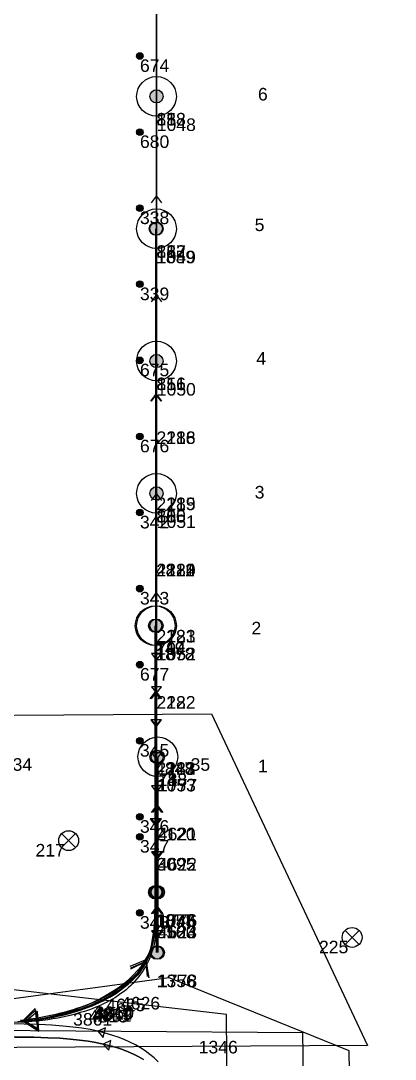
# Model space of a CAD drawing. Header units: millimetres. Extents: x 1508 to 209369, y 3688 to 146097.
# Drawn here: x 178996 to 184650, y 57807 to 73503 of the extents above; entities that cross this region are included whole.
import ezdxf

# ---------------------------------------------------------------- set-up
doc = ezdxf.new("R2010")
doc.units = ezdxf.units.MM
for name, color, linetype, true_color in [('Ndc8_Activity_DuiGao_Erceng', 1, 'Continuous', 0xff0000), ('Ndc8_Activity_DuiGao_ErcengID', 1, 'Continuous', 0xff0000), ('Ndc8_Activity_DuiGao_Sanceng', 1, 'Continuous', 0xff0000), ('Ndc8_Activity_DuiGao_SancengID', 1, 'Continuous', 0xff0000), ('Ndc8_Activity_DuiGao_Yiceng', 1, 'Continuous', 0xff0000), ('Ndc8_Activity_DuiGao_YicengID', 1, 'Continuous', 0xff0000), ('Ndc8_Cluster', 7, 'Continuous', 0x808000), ('Ndc8_Point', 7, 'Continuous', 0x000080), ('Ndc8_PointID', 7, 'Continuous', 0x000080), ('Ndc8_Reflector', 7, 'Continuous', 0x008000), ('Ndc8_ReflectorID', 7, 'Continuous', 0x008000), ('Ndc8_SD2_Bwd_AutoLoadEnabled', 7, 'Continuous', 0x0080c0), ('Ndc8_SD2_Bwd_AutoLoadEnabledID', 7, 'Continuous', 0x0080c0), ('Ndc8_SD2_Bwd_LoadOperation', 5, 'Continuous', 0x0000ff), ('Ndc8_SD2_Bwd_LoadOperationID', 5, 'Continuous', 0x0000ff), ('Ndc8_SD2_Bwd_NoForkAutoAdjust', 5, 'Continuous', 0x0000ff), ('Ndc8_SD2_Bwd_NoForkAutoAdjustID', 5, 'Continuous', 0x0000ff), ('Ndc8_SD2_Fwd_CurveLeft', 7, 'Continuous', 0xff80c0), ('Ndc8_SD2_Fwd_NoForkAutoAdjust', 5, 'Continuous', 0x0000ff), ('Ndc8_SD2_Fwd_NoForkAutoAdjustID', 5, 'Continuous', 0x0000ff), ('Ndc8_SD2_JiangCha', 5, 'Continuous', 0x0000ff), ('Ndc8_SD2_JiangChaID', 5, 'Continuous', 0x0000ff), ('Ndc8_SD2_Reverse', 5, 'Continuous', 0x0000ff), ('Ndc8_Spot', 1, 'Continuous', 0xff0000), ('Ndc8_SpotID', 1, 'Continuous', 0xff0000), ('Ndc8_Text', 7, 'Continuous', 0x000000)]:
    doc.layers.add(name, color=color, linetype=linetype, true_color=true_color)
doc.styles.add('Ndc8Style', font='arial.ttf', dxfattribs={"height": 0.2})

msp = doc.modelspace()

# ---------------------------------------------------------------- hatches: boundary and pattern name
at = {"layer": 'Ndc8_Point'}
h = msp.add_hatch(color=256, dxfattribs=at)
edge = h.paths.add_edge_path(flags=0)
edge.add_arc((181045, 72360), 100, 0, 360)
h = msp.add_hatch(color=256, dxfattribs=at)
edge = h.paths.add_edge_path(flags=0)
edge.add_arc((181035, 70360), 100, 0, 360)
h = msp.add_hatch(color=256, dxfattribs=at)
edge = h.paths.add_edge_path(flags=0)
edge.add_arc((181045, 70360), 100, 0, 360)
h = msp.add_hatch(color=256, dxfattribs=at)
edge = h.paths.add_edge_path(flags=0)
edge.add_arc((181045, 68360), 100, 0, 360)
h = msp.add_hatch(color=256, dxfattribs=at)
edge = h.paths.add_edge_path(flags=0)
edge.add_arc((181045, 66360), 100, 0, 360)
h = msp.add_hatch(color=256, dxfattribs=at)
edge = h.paths.add_edge_path(flags=0)
edge.add_arc((181025, 64360), 100, 0, 360)
h = msp.add_hatch(color=256, dxfattribs=at)
edge = h.paths.add_edge_path(flags=0)
edge.add_arc((181045, 64360), 100, 0, 360)
h = msp.add_hatch(color=256, dxfattribs=at)
edge = h.paths.add_edge_path(flags=0)
edge.add_arc((181045, 62378), 100, 0, 360)
h = msp.add_hatch(color=256, dxfattribs=at)
edge = h.paths.add_edge_path(flags=0)
edge.add_arc((181065, 62378), 100, 0, 360)
h = msp.add_hatch(color=256, dxfattribs=at)
edge = h.paths.add_edge_path(flags=0)
edge.add_arc((181025, 60331), 100, 0, 360)
h = msp.add_hatch(color=256, dxfattribs=at)
edge = h.paths.add_edge_path(flags=0)
edge.add_arc((181035, 60331), 100, 0, 360)
h = msp.add_hatch(color=256, dxfattribs=at)
edge = h.paths.add_edge_path(flags=0)
edge.add_arc((181045, 60331), 100, 0, 360)
h = msp.add_hatch(color=256, dxfattribs=at)
edge = h.paths.add_edge_path(flags=0)
edge.add_arc((181065, 60331), 100, 0, 360)
h = msp.add_hatch(color=256, dxfattribs=at)
edge = h.paths.add_edge_path(flags=0)
edge.add_arc((181045, 59419), 100, 0, 360)
h = msp.add_hatch(color=256, dxfattribs=at)
edge = h.paths.add_edge_path(flags=0)
edge.add_arc((181065, 59419), 100, 0, 360)
at = {"layer": 'Ndc8_Spot'}
h = msp.add_hatch(color=256, dxfattribs=at)
edge = h.paths.add_edge_path(flags=0)
edge.add_arc((180795, 72970), 50, 0, 360)
h = msp.add_hatch(color=256, dxfattribs=at)
edge = h.paths.add_edge_path(flags=0)
edge.add_arc((180795, 71820), 50, 0, 360)
h = msp.add_hatch(color=256, dxfattribs=at)
edge = h.paths.add_edge_path(flags=0)
edge.add_arc((180795, 70670), 50, 0, 360)
h = msp.add_hatch(color=256, dxfattribs=at)
edge = h.paths.add_edge_path(flags=0)
edge.add_arc((180795, 69520), 50, 0, 360)
h = msp.add_hatch(color=256, dxfattribs=at)
edge = h.paths.add_edge_path(flags=0)
edge.add_arc((180795, 68370), 50, 0, 360)
h = msp.add_hatch(color=256, dxfattribs=at)
edge = h.paths.add_edge_path(flags=0)
edge.add_arc((180795, 67220), 50, 0, 360)
h = msp.add_hatch(color=256, dxfattribs=at)
edge = h.paths.add_edge_path(flags=0)
edge.add_arc((180795, 66070), 50, 0, 360)
h = msp.add_hatch(color=256, dxfattribs=at)
edge = h.paths.add_edge_path(flags=0)
edge.add_arc((180795, 64920), 50, 0, 360)
h = msp.add_hatch(color=256, dxfattribs=at)
edge = h.paths.add_edge_path(flags=0)
edge.add_arc((180795, 63770), 50, 0, 360)
h = msp.add_hatch(color=256, dxfattribs=at)
edge = h.paths.add_edge_path(flags=0)
edge.add_arc((180795, 62620), 50, 0, 360)
h = msp.add_hatch(color=256, dxfattribs=at)
edge = h.paths.add_edge_path(flags=0)
edge.add_arc((180795, 61470), 50, 0, 360)
h = msp.add_hatch(color=256, dxfattribs=at)
edge = h.paths.add_edge_path(flags=0)
edge.add_arc((180795, 61170), 50, 0, 360)
h = msp.add_hatch(color=256, dxfattribs=at)
edge = h.paths.add_edge_path(flags=0)
edge.add_arc((180795, 60020), 50, 0, 360)

# ---------------------------------------------------------------- linework, layer by layer
at = {"layer": 'Ndc8_Activity_DuiGao_Erceng'}
for centre in [(181045, 72360), (181045, 70360), (181045, 68360), (181045, 66360), (181045, 64360), (181065, 62378)]:
    msp.add_circle(centre, 300, dxfattribs=at)
at = {"layer": 'Ndc8_Activity_DuiGao_Sanceng'}
for centre in [(181045, 72360), (181045, 70360), (181045, 68360), (181045, 66360), (181025, 64360), (181065, 62378)]:
    msp.add_circle(centre, 300, dxfattribs=at)
at = {"layer": 'Ndc8_Activity_DuiGao_Yiceng'}
for centre in [(181045, 72360), (181045, 70360), (181045, 68360), (181045, 66360), (181045, 64360), (181065, 62378)]:
    msp.add_circle(centre, 300, dxfattribs=at)
at = {"layer": 'Ndc8_Cluster'}
for points in [[(167456, 57918), (169980, 62946), (181878, 63026), (184233, 58015)], [(168672, 56469), (168582, 15163), (184650, 15345), (183955, 57935), (181238, 59038), (177537, 58539)], [(177715, 58993), (176874, 56149), (168984, 55470), (169153, 53927), (178155, 53993), (179685, 52011), (180858, 51831), (182139, 51918), (182137, 54088), (182100, 58481)], [(167605, 58247), (167760, 57974), (177198, 55483), (177066, 15865), (183886, 15903), (183257, 58207), (177761, 58246)]]:
    msp.add_lwpolyline(points, close=True, dxfattribs=at)
at = {"layer": 'Ndc8_Point'}
for centre in [(181045, 72360), (181035, 70360), (181045, 70360), (181045, 68360), (181045, 66360), (181025, 64360), (181045, 64360), (181045, 62378), (181065, 62378), (181025, 60331), (181035, 60331), (181045, 60331), (181065, 60331), (181045, 59419), (181065, 59419)]:
    msp.add_circle(centre, 100, dxfattribs=at)
at = {"layer": 'Ndc8_Reflector'}
for p, q in [((179824, 61217), (179612, 61005)), ((179612, 61217), (179824, 61005)), ((184105, 59754), (183893, 59542)), ((183893, 59754), (184105, 59542))]:
    msp.add_line(p, q, dxfattribs=at)
for centre in [(179718, 61111), (183999, 59648)]:
    msp.add_circle(centre, 150, dxfattribs=at)
at = {"layer": 'Ndc8_SD2_Bwd_AutoLoadEnabled'}
for points in [[(178887, 58368), (178999, 58379), (179112, 58392), (179224, 58409), (179335, 58428), (179446, 58451), (179557, 58478), (179557, 58478), (179666, 58509), (179775, 58544), (179883, 58583), (179988, 58626), (180091, 58672), (180190, 58721), (180286, 58773), (180378, 58829), (180466, 58887), (180548, 58948), (180625, 59012), (180695, 59078), (180760, 59146), (180817, 59216), (180817, 59216), (180866, 59288), (180909, 59361), (180944, 59436), (180974, 59513), (180999, 59591), (181019, 59670), (181034, 59751), (181045, 59832), (181054, 59914), (181059, 59996), (181063, 60080), (181064, 60163), (181065, 60247), (181065, 60331)], [(178949, 58369), (179009, 58375), (179070, 58381), (179131, 58387), (179192, 58394), (179252, 58403), (179313, 58411), (179373, 58421), (179433, 58432), (179493, 58443), (179553, 58456), (179612, 58469), (179672, 58484), (179672, 58484), (179731, 58499), (179790, 58516), (179848, 58534), (179906, 58552), (179963, 58572), (180020, 58594), (180076, 58616), (180131, 58639), (180185, 58664), (180239, 58690), (180291, 58718), (180342, 58746), (180392, 58776), (180441, 58807), (180441, 58807), (180488, 58840), (180534, 58874), (180578, 58909), (180621, 58946), (180662, 58985), (180701, 59025), (180738, 59067), (180773, 59111), (180806, 59156), (180837, 59203), (180865, 59252), (180891, 59303), (180914, 59356), (180935, 59411), (180935, 59411), (180953, 59468), (180968, 59527), (180981, 59588), (180992, 59650), (181001, 59714), (181008, 59779), (181014, 59845), (181018, 59913), (181021, 59981), (181023, 60050), (181024, 60120), (181025, 60190), (181025, 60260), (181025, 60331)], [(178959, 58376), (179021, 58382), (179084, 58390), (179147, 58398), (179210, 58406), (179272, 58416), (179335, 58427), (179397, 58438), (179459, 58450), (179521, 58464), (179583, 58478), (179644, 58493), (179705, 58510), (179705, 58510), (179765, 58527), (179825, 58546), (179885, 58565), (179944, 58586), (180002, 58607), (180059, 58630), (180115, 58654), (180171, 58679), (180225, 58706), (180278, 58733), (180330, 58762), (180381, 58792), (180431, 58823), (180479, 58855), (180479, 58855), (180525, 58888), (180570, 58923), (180614, 58959), (180655, 58996), (180695, 59035), (180733, 59075), (180769, 59117), (180803, 59160), (180835, 59205), (180864, 59251), (180892, 59299), (180916, 59349), (180939, 59400), (180959, 59454), (180959, 59454), (180976, 59509), (180991, 59565), (181003, 59624), (181014, 59683), (181022, 59744), (181029, 59807), (181034, 59870), (181038, 59934), (181041, 59999), (181043, 60065), (181044, 60131), (181045, 60197), (181045, 60264), (181045, 60331)], [(178966, 58375), (179029, 58382), (179091, 58389), (179154, 58397), (179216, 58405), (179278, 58415), (179341, 58425), (179402, 58436), (179464, 58448), (179525, 58461), (179586, 58475), (179647, 58490), (179707, 58506), (179707, 58506), (179766, 58522), (179825, 58540), (179883, 58559), (179941, 58579), (179997, 58600), (180053, 58622), (180108, 58645), (180163, 58669), (180216, 58695), (180268, 58721), (180319, 58749), (180369, 58777), (180418, 58807), (180465, 58838), (180465, 58838), (180511, 58871), (180556, 58904), (180599, 58939), (180641, 58975), (180681, 59013), (180719, 59053), (180755, 59093), (180789, 59136), (180821, 59180), (180851, 59226), (180879, 59274), (180904, 59324), (180927, 59375), (180947, 59429), (180947, 59429), (180965, 59485), (180980, 59542), (180992, 59602), (181003, 59663), (181012, 59725), (181019, 59789), (181024, 59854), (181028, 59921), (181031, 59988), (181033, 60055), (181034, 60124), (181035, 60193), (181035, 60262), (181035, 60331)], [(180646, 59213), (180878, 59307), (180904, 59058)], [(180659, 59172), (180882, 59284), (180927, 59038)], [(180660, 59187), (180887, 59291), (180923, 59044)], [(180660, 59179), (180886, 59287), (180926, 59040)]]:
    msp.add_lwpolyline(points, dxfattribs=at)
at = {"layer": 'Ndc8_SD2_Bwd_LoadOperation'}
for points in [[(181045, 60331), (181045, 74360)], [(181045, 60331), (181045, 72360)], [(180970, 70753), (181045, 70853), (181120, 70753)], [(181035, 60331), (181035, 70360)], [(181045, 60331), (181045, 70360)], [(180970, 69253), (181045, 69353), (181120, 69253)], [(181045, 60331), (181045, 68360)], [(180960, 67753), (181035, 67853), (181110, 67753)], [(180970, 67753), (181045, 67853), (181120, 67753)], [(180970, 66253), (181045, 66353), (181120, 66253)], [(181045, 60331), (181045, 66360)], [(180970, 64753), (181045, 64853), (181120, 64753)], [(181025, 60331), (181025, 64360)], [(181045, 60331), (181045, 64360)], [(180950, 63253), (181025, 63353), (181100, 63253)], [(180970, 63253), (181045, 63353), (181120, 63253)], [(181045, 59419), (181045, 62378)], [(181065, 59419), (181065, 62378)], [(180970, 61538), (181045, 61638), (181120, 61538)], [(180990, 61538), (181065, 61638), (181140, 61538)]]:
    msp.add_lwpolyline(points, dxfattribs=at)
at = {"layer": 'Ndc8_SD2_Bwd_NoForkAutoAdjust'}
for points in [[(181045, 59419), (181045, 60331)], [(181065, 59419), (181065, 60331)], [(180970, 60003), (181045, 60103), (181120, 60003)], [(180990, 60003), (181065, 60103), (181140, 60003)]]:
    msp.add_lwpolyline(points, dxfattribs=at)
at = {"layer": 'Ndc8_SD2_Fwd_CurveLeft'}
for points in [[(181070, 57769), (181009, 57827), (180944, 57881), (180875, 57933), (180803, 57980), (180726, 58025), (180645, 58067), (180559, 58105), (180468, 58141), (180371, 58173), (180269, 58203), (180159, 58230), (180043, 58254), (179917, 58275), (179780, 58293), (179631, 58308), (179464, 58321), (179274, 58330), (179048, 58337), (178752, 58342), (178038, 58343), (178038, 58343), (177978, 58343)], [(180159, 58230), (180240, 58135), (180273, 58281), (180159, 58230)], [(180849, 57802), (180777, 57844), (180700, 57883), (180619, 57919), (180533, 57953), (180442, 57984), (180345, 58012), (180242, 58037), (180131, 58060), (180013, 58079), (179884, 58097), (179742, 58111), (179585, 58123), (179406, 58132), (179192, 58139), (178913, 58143), (178238, 58144), (178238, 58144), (178178, 58144)], [(180242, 58037), (180323, 57942), (180356, 58088), (180242, 58037)]]:
    msp.add_lwpolyline(points, dxfattribs=at)
at = {"layer": 'Ndc8_SD2_Fwd_NoForkAutoAdjust'}
for points in [[(181045, 74360), (181045, 60331)], [(181045, 72360), (181045, 60331)], [(181035, 70360), (181035, 60331)], [(181045, 70360), (181045, 60331)], [(181045, 68360), (181045, 60331)], [(181045, 66360), (181045, 60331)], [(181025, 64360), (181025, 60331)], [(181045, 64360), (181045, 60331)], [(181045, 63838), (181120, 63938), (180970, 63938), (181045, 63838)], [(181045, 63338), (181120, 63438), (180970, 63438), (181045, 63338)], [(181035, 62838), (181110, 62938), (180960, 62938), (181035, 62838)], [(181045, 62838), (181120, 62938), (180970, 62938), (181045, 62838)], [(181045, 62338), (181120, 62438), (180970, 62438), (181045, 62338)], [(181045, 62378), (181045, 60331)], [(181065, 62378), (181065, 60331)], [(181045, 61838), (181120, 61938), (180970, 61938), (181045, 61838)], [(181025, 61338), (181100, 61438), (180950, 61438), (181025, 61338)], [(181045, 61338), (181120, 61438), (180970, 61438), (181045, 61338)], [(181045, 60843), (181120, 60943), (180970, 60943), (181045, 60843)], [(181065, 60843), (181140, 60943), (180990, 60943), (181065, 60843)], [(181045, 60331), (181045, 59419)], [(181065, 60331), (181065, 59419)], [(181045, 59647), (181120, 59747), (180970, 59747), (181045, 59647)], [(181065, 59647), (181140, 59747), (180990, 59747), (181065, 59647)]]:
    msp.add_lwpolyline(points, dxfattribs=at)
at = {"layer": 'Ndc8_SD2_JiangCha'}
for points in [[(181025, 60331), (181025, 60260), (181025, 60190), (181024, 60120), (181023, 60050), (181021, 59981), (181018, 59913), (181014, 59846), (181008, 59780), (181001, 59715), (180992, 59651), (180981, 59589), (180968, 59529), (180953, 59471), (180935, 59414), (180935, 59414), (180914, 59360), (180891, 59308), (180865, 59258), (180837, 59210), (180806, 59164), (180774, 59120), (180739, 59077), (180702, 59036), (180663, 58997), (180622, 58960), (180580, 58924), (180536, 58889), (180491, 58856), (180444, 58824), (180444, 58824), (180396, 58793), (180347, 58764), (180297, 58736), (180245, 58709), (180193, 58683), (180140, 58659), (180086, 58635), (180030, 58613), (179975, 58591), (179918, 58571), (179861, 58552), (179803, 58534), (179744, 58517), (179685, 58500), (179685, 58500), (179626, 58485), (179566, 58471), (179506, 58457), (179445, 58445), (179384, 58433), (179323, 58422), (179262, 58413), (179200, 58403), (179139, 58395), (179077, 58387), (179015, 58380), (178954, 58374)], [(181035, 60331), (181035, 60258), (181035, 60184), (181034, 60111), (181033, 60039), (181030, 59967), (181027, 59896), (181022, 59826), (181016, 59758), (181008, 59690), (180998, 59624), (180986, 59560), (180972, 59498), (180955, 59438), (180935, 59380), (180935, 59380), (180912, 59324), (180886, 59271), (180857, 59220), (180826, 59171), (180792, 59124), (180756, 59080), (180717, 59037), (180677, 58996), (180634, 58957), (180590, 58919), (180544, 58884), (180497, 58849), (180448, 58817), (180399, 58786), (180399, 58786), (180348, 58756), (180296, 58727), (180243, 58700), (180190, 58674), (180135, 58650), (180080, 58626), (180024, 58604), (179968, 58583), (179911, 58563), (179853, 58544), (179795, 58526), (179737, 58510), (179679, 58494), (179620, 58479), (179620, 58479), (179561, 58466), (179502, 58453), (179443, 58441), (179384, 58430), (179325, 58420), (179265, 58410), (179206, 58402), (179147, 58394), (179087, 58387), (179028, 58380), (178969, 58374)], [(181045, 60331), (181045, 60266), (181045, 60201), (181044, 60136), (181043, 60071), (181041, 60008), (181039, 59944), (181035, 59882), (181030, 59820), (181023, 59759), (181015, 59700), (181005, 59642), (180993, 59585), (180979, 59529), (180963, 59476), (180963, 59476), (180944, 59423), (180923, 59373), (180899, 59325), (180873, 59278), (180845, 59232), (180815, 59188), (180782, 59146), (180748, 59105), (180712, 59066), (180674, 59028), (180634, 58992), (180592, 58956), (180549, 58923), (180504, 58890), (180504, 58890), (180458, 58859), (180411, 58828), (180362, 58799), (180312, 58772), (180262, 58745), (180210, 58719), (180158, 58695), (180105, 58672), (180052, 58650), (179999, 58629), (179946, 58609), (179892, 58590), (179839, 58572), (179786, 58555), (179786, 58555), (179733, 58539), (179680, 58524), (179628, 58510), (179577, 58497), (179526, 58484), (179475, 58473), (179424, 58462), (179374, 58452), (179325, 58442), (179275, 58434), (179227, 58425), (179178, 58418), (179130, 58411), (179083, 58404), (179083, 58404), (179036, 58398), (178989, 58392)], [(181065, 60331), (181065, 60276), (181065, 60221), (181065, 60167), (181064, 60112), (181063, 60058), (181061, 60004), (181059, 59951), (181057, 59898), (181053, 59846), (181049, 59794), (181043, 59743), (181037, 59693), (181029, 59644), (181020, 59596), (181020, 59596), (181010, 59548), (180998, 59502), (180985, 59457), (180971, 59413), (180955, 59369), (180938, 59327), (180920, 59286), (180900, 59245), (180878, 59206), (180856, 59167), (180831, 59129), (180806, 59092), (180779, 59056), (180750, 59021), (180750, 59021), (180720, 58987), (180689, 58954), (180656, 58921), (180622, 58889), (180586, 58858), (180548, 58828), (180509, 58799), (180468, 58770), (180425, 58742), (180381, 58716), (180335, 58690), (180286, 58664), (180236, 58640), (180184, 58616), (180184, 58616), (180130, 58593), (180074, 58571), (180016, 58550), (179956, 58530), (179894, 58511), (179830, 58492), (179764, 58475), (179696, 58459), (179626, 58443), (179554, 58429), (179480, 58416), (179404, 58404), (179326, 58394), (179246, 58384), (179246, 58384), (179164, 58376), (179080, 58369), (178994, 58363)], [(179035, 58398), (179252, 58274), (179215, 58572), (179035, 58398)], [(179039, 58383), (179254, 58256), (179221, 58554), (179039, 58383)], [(179042, 58382), (179257, 58254), (179225, 58552), (179042, 58382)], [(179059, 58367), (179269, 58232), (179248, 58531), (179059, 58367)]]:
    msp.add_lwpolyline(points, dxfattribs=at)
at = {"layer": 'Ndc8_SD2_Reverse'}
msp.add_lwpolyline([(178178, 58144), (178238, 58144), (178913, 58143), (179192, 58139), (179406, 58132), (179585, 58123), (179742, 58111), (179884, 58097), (180013, 58079), (180131, 58060), (180242, 58037), (180345, 58012), (180442, 57984), (180533, 57953), (180619, 57919), (180700, 57883), (180777, 57844), (180849, 57802)], dxfattribs=at)
at = {"layer": 'Ndc8_Spot'}
for centre in [(180795, 72970), (180795, 71820), (180795, 70670), (180795, 69520), (180795, 68370), (180795, 67220), (180795, 66070), (180795, 64920), (180795, 63770), (180795, 62620), (180795, 61470), (180795, 61170), (180795, 60020)]:
    msp.add_circle(centre, 50, dxfattribs=at)

# ---------------------------------------------------------------- texts
at = {"layer": 'Ndc8_Activity_DuiGao_ErcengID', "style": 'Ndc8Style'}
for s, p in [('118', (181045, 71920)), ('117', (181045, 69920)), ('116', (181045, 67920)), ('115', (181045, 65920)), ('114', (181045, 63920)), ('113', (181065, 61938))]:
    msp.add_text(s, height=190, dxfattribs=at).set_placement(p)
at = {"layer": 'Ndc8_Activity_DuiGao_SancengID', "style": 'Ndc8Style'}
for s, p in [('153', (181045, 71920)), ('152', (181045, 69920)), ('151', (181045, 67920)), ('150', (181045, 65920)), ('149', (181025, 63920)), ('148', (181065, 61938))]:
    msp.add_text(s, height=190, dxfattribs=at).set_placement(p)
at = {"layer": 'Ndc8_Activity_DuiGao_YicengID', "style": 'Ndc8Style'}
for s, p in [('83', (181045, 71920)), ('82', (181045, 69920)), ('81', (181045, 67920)), ('80', (181045, 65920)), ('79', (181045, 63920)), ('78', (181065, 61938))]:
    msp.add_text(s, height=190, dxfattribs=at).set_placement(p)
at = {"layer": 'Ndc8_PointID', "style": 'Ndc8Style'}
for s, p in [('1048', (181049, 71837)), ('1859', (181039, 69837)), ('1049', (181049, 69837)), ('1050', (181049, 67837)), ('1051', (181049, 65837)), ('1878', (181029, 63837)), ('1052', (181049, 63837)), ('1053', (181049, 61855)), ('1777', (181069, 61855)), ('1877', (181029, 59808)), ('1858', (181039, 59808)), ('1046', (181049, 59808)), ('1776', (181069, 59808)), ('1356', (181049, 58896)), ('1778', (181069, 58896)), ('1346', (181682, 57895))]:
    msp.add_text(s, height=190, dxfattribs=at).set_placement(p)
at = {"layer": 'Ndc8_ReflectorID', "style": 'Ndc8Style'}
for s, p in [('217', (179218, 60871)), ('225', (183499, 59408))]:
    msp.add_text(s, height=190, dxfattribs=at).set_placement(p)
at = {"layer": 'Ndc8_SD2_Bwd_AutoLoadEnabledID', "style": 'Ndc8Style'}
for s, p in [('4625', (180286, 58533)), ('4851', (180076, 58376)), ('4814', (180108, 58405)), ('3860', (180115, 58414))]:
    msp.add_text(s, height=190, dxfattribs=at).set_placement(p)
at = {"layer": 'Ndc8_SD2_Bwd_LoadOperationID', "style": 'Ndc8Style'}
for s, p in [('2186', (181045, 67106)), ('2185', (181045, 66106)), ('4811', (181035, 65106)), ('2184', (181045, 65106)), ('2183', (181045, 64106)), ('2182', (181045, 63106)), ('4847', (181025, 62106)), ('2181', (181045, 62106)), ('3095', (181045, 60659)), ('4622', (181065, 60659))]:
    msp.add_text(s, height=190, dxfattribs=at).set_placement(p)
at = {"layer": 'Ndc8_SD2_Bwd_NoForkAutoAdjustID', "style": 'Ndc8Style'}
for s, p in [('3583', (181045, 59635)), ('4624', (181065, 59635))]:
    msp.add_text(s, height=190, dxfattribs=at).set_placement(p)
at = {"layer": 'Ndc8_SD2_Fwd_NoForkAutoAdjustID', "style": 'Ndc8Style'}
for s, p in [('2218', (181045, 67106)), ('2219', (181045, 66106)), ('4812', (181035, 65106)), ('2220', (181045, 65106)), ('2221', (181045, 64106)), ('2222', (181045, 63106)), ('4848', (181025, 62106)), ('2223', (181045, 62106)), ('2120', (181045, 61115)), ('4621', (181065, 61115)), ('3100', (181045, 59635)), ('4623', (181065, 59635))]:
    msp.add_text(s, height=190, dxfattribs=at).set_placement(p)
at = {"layer": 'Ndc8_SD2_JiangChaID', "style": 'Ndc8Style'}
for s, p in [('4626', (180509, 58559)), ('4813', (180024, 58364)), ('4849', (180086, 58395)), ('3861', (179786, 58315))]:
    msp.add_text(s, height=190, dxfattribs=at).set_placement(p)
at = {"layer": 'Ndc8_SpotID', "style": 'Ndc8Style'}
for s, p in [('674', (180795, 72730)), ('680', (180795, 71580)), ('338', (180795, 70430)), ('339', (180795, 69280)), ('675', (180795, 68130)), ('676', (180795, 66980)), ('342', (180795, 65830)), ('343', (180795, 64680)), ('677', (180795, 63530)), ('345', (180795, 62380)), ('346', (180795, 61230)), ('347', (180795, 60930)), ('348', (180795, 59780))]:
    msp.add_text(s, height=190, dxfattribs=at).set_placement(p)
at = {"layer": 'Ndc8_Text', "char_height": 190, "attachment_point": 1, "style": 'Ndc8Style'}
for s, insert, width in [('6', (182577, 72488), 322), ('5', (182528, 70514), 322), ('4', (182552, 68494), 322), ('3', (182528, 66472), 322), ('2', (182479, 64418), 322), ('34', (178872, 62357), 644), ('35', (181560, 62357), 644), ('1', (182577, 62334), 322)]:
    msp.add_mtext(s, dxfattribs=dict(at, insert=insert, width=width))

doc.saveas('drawing.dxf')
